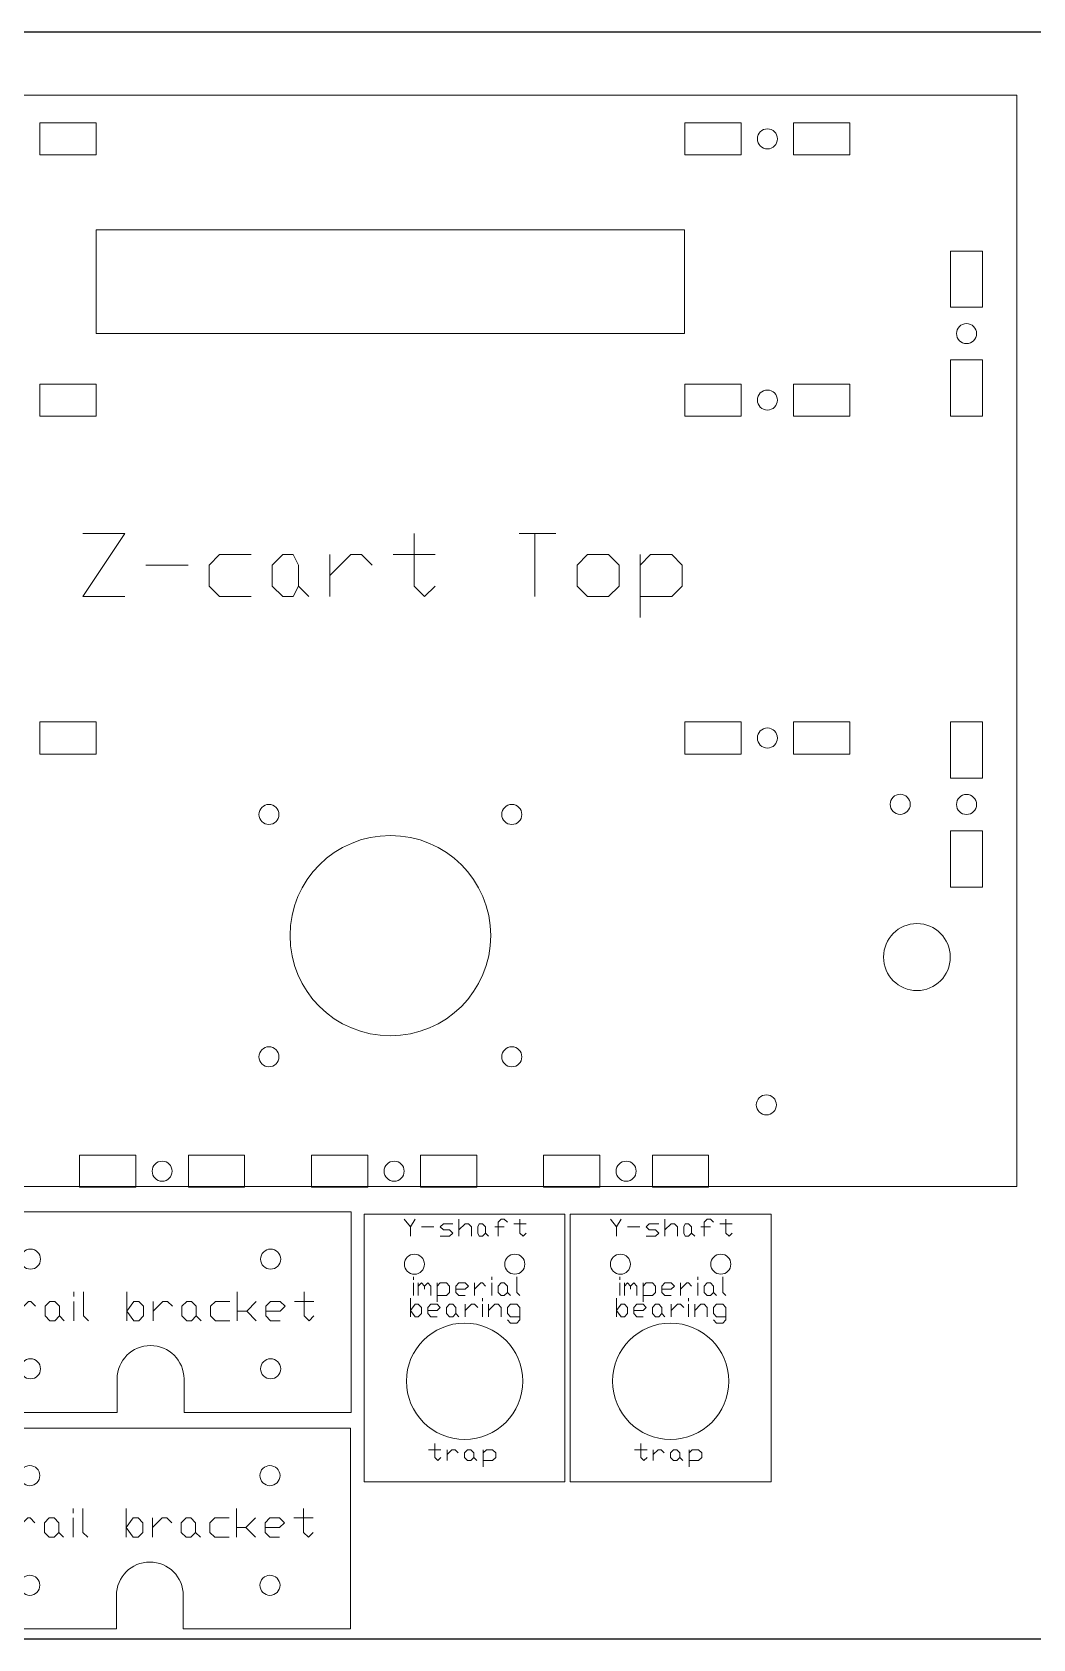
# Model space of a CAD drawing. Header units: inches. Extents: x -12 to 12, y -6 to 6.
# Drawn here: x -0.07 to 7.4, y -6 to 6 of the extents above; entities that cross this region are included whole.
import ezdxf

# ---------------------------------------------------------------- set-up
doc = ezdxf.new("R2010")
doc.units = ezdxf.units.IN
doc.layers.get('0').update_dxf_attribs({"linetype": 'CONTINUOUS', "lineweight": 25, "true_color": 0x000000})
doc.layers.add('CUT_SHEET_4', color=179, linetype='CONTINUOUS', true_color=0x131326)

# ---------------------------------------------------------------- blocks, each defined once
blk = doc.blocks.new('BORDER')
for p, q in [((24, 0), (0, 0)), ((0, -12), (24, -12))]:
    blk.add_line(p, q)
blk = doc.blocks.new('y_rail_bracket_1')
at = {"layer": 'CUT_SHEET_4', "color": 3, "lineweight": 15, "true_color": 0x00ff00}
for p, q in [((2.998, 0), (0, 0)), ((0, 0), (0, -1.499)), ((2.998, -1.499), (2.998, 0)), ((1.249, -1.499), (1.249, -1.249)), ((1.749, -1.249), (1.749, -1.499)), ((0, -1.499), (1.249, -1.499)), ((1.749, -1.499), (2.998, -1.499))]:
    blk.add_line(p, q, dxfattribs=at)
at = {"layer": 'CUT_SHEET_4', "color": 1, "lineweight": 15, "true_color": 0xff0000}
for p, q in [((0.527, -0.354), (0.527, -0.354)), ((2.321, -0.354), (2.321, -0.354))]:
    blk.add_line(p, q, dxfattribs=at)
at = {"layer": 'CUT_SHEET_4', "color": 7, "lineweight": 15, "true_color": 0xffffff}
for p, q in [((0.085, -0.599), (0.157, -0.706)), ((0.157, -0.706), (0.228, -0.599)), ((0.927, -0.634), (0.927, -0.599)), ((0.999, -0.599), (0.999, -0.778)), ((1.321, -0.814), (1.321, -0.599)), ((2.145, -0.814), (2.145, -0.599)), ((2.647, -0.599), (2.647, -0.778)), ((0.157, -0.706), (0.157, -0.814)), ((0.3, -0.706), (0.443, -0.706)), ((0.515, -0.742), (0.587, -0.67)), ((0.515, -0.814), (0.515, -0.67)), ((0.587, -0.67), (0.605, -0.67)), ((0.605, -0.67), (0.641, -0.706)), ((0.712, -0.706), (0.748, -0.67)), ((0.712, -0.778), (0.712, -0.706)), ((0.748, -0.67), (0.784, -0.67)), ((0.784, -0.67), (0.82, -0.706)), ((0.82, -0.706), (0.82, -0.778)), ((0.927, -0.814), (0.927, -0.67)), ((1.321, -0.742), (1.375, -0.67)), ((1.375, -0.67), (1.411, -0.67)), ((1.411, -0.67), (1.447, -0.706)), ((1.447, -0.706), (1.447, -0.778)), ((1.518, -0.742), (1.59, -0.67)), ((1.518, -0.814), (1.518, -0.67)), ((1.59, -0.67), (1.626, -0.67)), ((1.626, -0.67), (1.662, -0.706)), ((1.733, -0.706), (1.769, -0.67)), ((1.733, -0.778), (1.733, -0.706)), ((1.769, -0.67), (1.805, -0.67)), ((1.805, -0.67), (1.841, -0.706)), ((1.841, -0.706), (1.841, -0.778)), ((1.984, -0.67), (1.948, -0.706)), ((1.948, -0.706), (1.948, -0.778)), ((2.092, -0.67), (1.984, -0.67)), ((2.217, -0.742), (2.289, -0.67)), ((2.396, -0.67), (2.36, -0.706)), ((2.36, -0.706), (2.36, -0.778)), ((2.468, -0.67), (2.396, -0.67)), ((2.504, -0.706), (2.468, -0.67)), ((2.468, -0.742), (2.504, -0.706)), ((2.575, -0.67), (2.719, -0.67)), ((0.748, -0.814), (0.712, -0.778)), ((0.784, -0.814), (0.748, -0.814)), ((0.82, -0.778), (0.784, -0.814)), ((0.82, -0.778), (0.855, -0.814)), ((0.999, -0.778), (1.035, -0.814)), ((1.375, -0.814), (1.321, -0.742)), ((1.411, -0.814), (1.375, -0.814)), ((1.447, -0.778), (1.411, -0.814)), ((1.769, -0.814), (1.733, -0.778)), ((1.805, -0.814), (1.769, -0.814)), ((1.841, -0.778), (1.805, -0.814)), ((1.841, -0.778), (1.877, -0.814)), ((1.948, -0.778), (1.984, -0.814)), ((1.984, -0.814), (2.092, -0.814)), ((2.145, -0.742), (2.217, -0.742)), ((2.217, -0.742), (2.289, -0.814)), ((2.36, -0.742), (2.468, -0.742)), ((2.36, -0.778), (2.396, -0.814)), ((2.396, -0.814), (2.468, -0.814)), ((2.647, -0.778), (2.683, -0.814)), ((2.683, -0.814), (2.719, -0.778))]:
    blk.add_line(p, q, dxfattribs=at)
at = {"layer": 'CUT_SHEET_4', "color": 1, "lineweight": 15, "true_color": 0xff0000}
for points in [[(0.602, -0.279), (0.561, -0.279), (0.527, -0.312), (0.527, -0.354)], [(0.527, -0.354), (0.527, -0.395), (0.561, -0.429), (0.602, -0.429)], [(0.677, -0.354), (0.677, -0.312), (0.644, -0.279), (0.602, -0.279)], [(0.602, -0.429), (0.644, -0.429), (0.677, -0.395), (0.677, -0.354)], [(2.396, -0.279), (2.355, -0.279), (2.321, -0.312), (2.321, -0.354)], [(2.321, -0.354), (2.321, -0.395), (2.355, -0.429), (2.396, -0.429)], [(2.471, -0.354), (2.471, -0.312), (2.437, -0.279), (2.396, -0.279)], [(2.396, -0.429), (2.437, -0.429), (2.471, -0.395), (2.471, -0.354)], [(0.602, -1.098), (0.561, -1.098), (0.527, -1.132), (0.527, -1.173)], [(0.527, -1.173), (0.527, -1.214), (0.561, -1.248), (0.602, -1.248)], [(0.677, -1.173), (0.677, -1.132), (0.644, -1.098), (0.602, -1.098)], [(0.602, -1.248), (0.644, -1.248), (0.677, -1.214), (0.677, -1.173)], [(2.396, -1.098), (2.355, -1.098), (2.321, -1.132), (2.321, -1.173)], [(2.321, -1.173), (2.321, -1.214), (2.355, -1.248), (2.396, -1.248)], [(2.471, -1.173), (2.471, -1.132), (2.437, -1.098), (2.396, -1.098)], [(2.396, -1.248), (2.437, -1.248), (2.471, -1.214), (2.471, -1.173)]]:
    blk.add_open_spline(points, degree=3, dxfattribs=at)
at = {"layer": 'CUT_SHEET_4', "color": 3, "lineweight": 15, "true_color": 0x00ff00}
for points in [[(1.499, -0.999), (1.361, -0.999), (1.249, -1.111), (1.249, -1.249)], [(1.749, -1.249), (1.749, -1.111), (1.637, -0.999), (1.499, -0.999)]]:
    blk.add_open_spline(points, degree=3, dxfattribs=at)
blk = doc.blocks.new('y_rail_block_2')
at = {"layer": 'CUT_SHEET_4', "color": 3, "lineweight": 15, "true_color": 0x00ff00}
for p, q in [((2.998, 0), (0, 0)), ((0, 0), (0, -1.499)), ((2.998, -1.499), (2.998, 0)), ((1.249, -1.499), (1.249, -1.249)), ((1.749, -1.249), (1.749, -1.499)), ((0, -1.499), (1.249, -1.499)), ((1.749, -1.499), (2.998, -1.499))]:
    blk.add_line(p, q, dxfattribs=at)
at = {"layer": 'CUT_SHEET_4', "color": 1, "lineweight": 15, "true_color": 0xff0000}
for p, q in [((0.527, -0.354), (0.527, -0.354)), ((2.321, -0.354), (2.321, -0.354)), ((0.527, -1.173), (0.527, -1.173)), ((2.321, -1.173), (2.321, -1.173))]:
    blk.add_line(p, q, dxfattribs=at)
at = {"layer": 'CUT_SHEET_4', "color": 7, "lineweight": 15, "true_color": 0xffffff}
for p, q in [((0.085, -0.599), (0.157, -0.706)), ((0.157, -0.706), (0.228, -0.599)), ((0.927, -0.634), (0.927, -0.599)), ((0.999, -0.599), (0.999, -0.778)), ((1.321, -0.814), (1.321, -0.599)), ((2.145, -0.814), (2.145, -0.599)), ((2.647, -0.599), (2.647, -0.778)), ((0.157, -0.706), (0.157, -0.814)), ((0.3, -0.706), (0.443, -0.706)), ((0.515, -0.742), (0.587, -0.67)), ((0.515, -0.814), (0.515, -0.67)), ((0.587, -0.67), (0.605, -0.67)), ((0.605, -0.67), (0.64, -0.706)), ((0.712, -0.706), (0.748, -0.67)), ((0.712, -0.778), (0.712, -0.706)), ((0.748, -0.67), (0.784, -0.67)), ((0.784, -0.67), (0.82, -0.706)), ((0.82, -0.706), (0.82, -0.778)), ((0.927, -0.814), (0.927, -0.67)), ((1.321, -0.742), (1.375, -0.67)), ((1.375, -0.67), (1.411, -0.67)), ((1.411, -0.67), (1.447, -0.706)), ((1.447, -0.706), (1.447, -0.778)), ((1.518, -0.742), (1.59, -0.67)), ((1.518, -0.814), (1.518, -0.67)), ((1.59, -0.67), (1.626, -0.67)), ((1.626, -0.67), (1.662, -0.706)), ((1.733, -0.706), (1.769, -0.67)), ((1.733, -0.778), (1.733, -0.706)), ((1.769, -0.67), (1.805, -0.67)), ((1.805, -0.67), (1.841, -0.706)), ((1.841, -0.706), (1.841, -0.778)), ((1.984, -0.67), (1.948, -0.706)), ((1.948, -0.706), (1.948, -0.778)), ((2.092, -0.67), (1.984, -0.67)), ((2.217, -0.742), (2.289, -0.67)), ((2.396, -0.67), (2.36, -0.706)), ((2.36, -0.706), (2.36, -0.778)), ((2.468, -0.67), (2.396, -0.67)), ((2.504, -0.706), (2.468, -0.67)), ((2.468, -0.742), (2.504, -0.706)), ((2.575, -0.67), (2.719, -0.67)), ((0.748, -0.814), (0.712, -0.778)), ((0.784, -0.814), (0.748, -0.814)), ((0.82, -0.778), (0.784, -0.814)), ((0.82, -0.778), (0.855, -0.814)), ((0.999, -0.778), (1.035, -0.814)), ((1.375, -0.814), (1.321, -0.742)), ((1.411, -0.814), (1.375, -0.814)), ((1.447, -0.778), (1.411, -0.814)), ((1.769, -0.814), (1.733, -0.778)), ((1.805, -0.814), (1.769, -0.814)), ((1.841, -0.778), (1.805, -0.814)), ((1.841, -0.778), (1.877, -0.814)), ((1.948, -0.778), (1.984, -0.814)), ((1.984, -0.814), (2.092, -0.814)), ((2.145, -0.742), (2.217, -0.742)), ((2.217, -0.742), (2.289, -0.814)), ((2.36, -0.742), (2.468, -0.742)), ((2.36, -0.778), (2.396, -0.814)), ((2.396, -0.814), (2.468, -0.814)), ((2.647, -0.778), (2.683, -0.814)), ((2.683, -0.814), (2.719, -0.778))]:
    blk.add_line(p, q, dxfattribs=at)
at = {"layer": 'CUT_SHEET_4', "color": 1, "lineweight": 15, "true_color": 0xff0000}
for points in [[(0.602, -0.279), (0.561, -0.279), (0.527, -0.312), (0.527, -0.354)], [(0.527, -0.354), (0.527, -0.395), (0.561, -0.429), (0.602, -0.429)], [(0.677, -0.354), (0.677, -0.312), (0.644, -0.279), (0.602, -0.279)], [(0.602, -0.429), (0.644, -0.429), (0.677, -0.395), (0.677, -0.354)], [(2.396, -0.279), (2.355, -0.279), (2.321, -0.312), (2.321, -0.354)], [(2.321, -0.354), (2.321, -0.395), (2.355, -0.429), (2.396, -0.429)], [(2.471, -0.354), (2.471, -0.312), (2.437, -0.279), (2.396, -0.279)], [(2.396, -0.429), (2.437, -0.429), (2.471, -0.395), (2.471, -0.354)], [(0.602, -1.098), (0.561, -1.098), (0.527, -1.132), (0.527, -1.173)], [(0.527, -1.173), (0.527, -1.214), (0.561, -1.248), (0.602, -1.248)], [(0.677, -1.173), (0.677, -1.132), (0.644, -1.098), (0.602, -1.098)], [(0.602, -1.248), (0.644, -1.248), (0.677, -1.214), (0.677, -1.173)], [(2.396, -1.098), (2.355, -1.098), (2.321, -1.132), (2.321, -1.173)], [(2.321, -1.173), (2.321, -1.214), (2.355, -1.248), (2.396, -1.248)], [(2.471, -1.173), (2.471, -1.132), (2.437, -1.098), (2.396, -1.098)], [(2.396, -1.248), (2.437, -1.248), (2.471, -1.214), (2.471, -1.173)]]:
    blk.add_open_spline(points, degree=3, dxfattribs=at)
at = {"layer": 'CUT_SHEET_4', "color": 3, "lineweight": 15, "true_color": 0x00ff00}
for points in [[(1.499, -0.999), (1.361, -0.999), (1.249, -1.111), (1.249, -1.249)], [(1.749, -1.249), (1.749, -1.111), (1.637, -0.999), (1.499, -0.999)]]:
    blk.add_open_spline(points, degree=3, dxfattribs=at)

msp = doc.modelspace()

# ---------------------------------------------------------------- linework, layer by layer
at = {"layer": 'CUT_SHEET_4', "color": 3, "lineweight": 15, "true_color": 0x00ff00}
for p, q in [((7.28, 5.528), (-2.075, 5.528)), ((7.28, -2.381), (7.28, 5.528)), ((7.28, -2.622), (7.28, -2.381)), ((-2.075, -2.622), (7.28, -2.622)), ((2.407, -2.827), (3.906, -2.827)), ((2.407, -4.826), (2.407, -2.827)), ((3.906, -2.827), (3.906, -4.826)), ((3.946, -2.827), (5.445, -2.827)), ((3.946, -4.826), (3.946, -2.827)), ((5.445, -2.827), (5.445, -4.826)), ((3.906, -4.826), (2.407, -4.826)), ((5.445, -4.826), (3.946, -4.826))]:
    msp.add_line(p, q, dxfattribs=at)
at = {"layer": 'CUT_SHEET_4', "color": 1, "lineweight": 15, "true_color": 0xff0000}
for p, q in [((-0.016, 5.323), (0.404, 5.323)), ((-0.016, 5.083), (-0.016, 5.323)), ((0.404, 5.323), (0.404, 5.083)), ((5.221, 5.323), (4.801, 5.323)), ((4.801, 5.323), (4.801, 5.083)), ((5.221, 5.083), (5.221, 5.323)), ((6.034, 5.323), (5.614, 5.323)), ((5.614, 5.323), (5.614, 5.083)), ((6.034, 5.083), (6.034, 5.323)), ((0.404, 5.083), (-0.016, 5.083)), ((4.801, 5.083), (5.221, 5.083)), ((5.614, 5.083), (6.034, 5.083)), ((0.404, 3.748), (0.404, 4.523)), ((0.404, 4.523), (4.8, 4.523)), ((4.8, 4.523), (4.8, 3.748)), ((7.025, 4.365), (6.785, 4.365)), ((6.785, 4.365), (6.785, 3.945)), ((7.025, 3.945), (7.025, 4.365)), ((6.785, 3.945), (7.025, 3.945)), ((4.8, 3.748), (0.404, 3.748)), ((7.025, 3.552), (6.785, 3.552)), ((6.785, 3.552), (6.785, 3.132)), ((7.025, 3.132), (7.025, 3.552)), ((-0.016, 3.372), (0.404, 3.372)), ((-0.016, 3.132), (-0.016, 3.372)), ((0.404, 3.372), (0.404, 3.132)), ((5.221, 3.372), (4.801, 3.372)), ((4.801, 3.372), (4.801, 3.132)), ((5.221, 3.132), (5.221, 3.372)), ((6.034, 3.372), (5.614, 3.372)), ((5.614, 3.372), (5.614, 3.132)), ((6.034, 3.132), (6.034, 3.372)), ((0.404, 3.132), (-0.016, 3.132)), ((4.801, 3.132), (5.221, 3.132)), ((5.614, 3.132), (6.034, 3.132)), ((6.785, 3.132), (7.025, 3.132)), ((-0.016, 0.848), (0.404, 0.848)), ((-0.016, 0.608), (-0.016, 0.848)), ((0.404, 0.848), (0.404, 0.608)), ((5.221, 0.848), (4.801, 0.848)), ((4.801, 0.848), (4.801, 0.608)), ((5.221, 0.608), (5.221, 0.848)), ((6.034, 0.848), (5.614, 0.848)), ((5.614, 0.848), (5.614, 0.608)), ((6.034, 0.608), (6.034, 0.848)), ((7.025, 0.848), (6.785, 0.848)), ((6.785, 0.848), (6.785, 0.428)), ((7.025, 0.428), (7.025, 0.848)), ((0.404, 0.608), (-0.016, 0.608)), ((4.801, 0.608), (5.221, 0.608)), ((5.614, 0.608), (6.034, 0.608)), ((6.785, 0.428), (7.025, 0.428)), ((1.77, 0.157), (1.77, 0.157)), ((3.434, 0.157), (3.434, 0.157)), ((6.41, 0.158), (6.41, 0.158)), ((6.485, 0.233), (6.485, 0.233)), ((7.025, 0.035), (6.785, 0.035)), ((6.785, 0.035), (6.785, -0.385)), ((7.025, -0.385), (7.025, 0.035)), ((6.785, -0.385), (7.025, -0.385)), ((0.281, -2.387), (0.701, -2.387)), ((0.281, -2.627), (0.281, -2.387)), ((0.701, -2.387), (0.701, -2.627)), ((1.094, -2.387), (1.514, -2.387)), ((1.094, -2.627), (1.094, -2.387)), ((1.514, -2.387), (1.514, -2.627)), ((2.014, -2.387), (2.433, -2.387)), ((2.014, -2.627), (2.014, -2.387)), ((2.433, -2.387), (2.433, -2.627)), ((2.827, -2.387), (3.247, -2.387)), ((2.827, -2.627), (2.827, -2.387)), ((3.247, -2.387), (3.247, -2.627)), ((3.746, -2.387), (4.166, -2.387)), ((3.746, -2.627), (3.746, -2.387)), ((4.166, -2.387), (4.166, -2.627)), ((4.56, -2.387), (4.979, -2.387)), ((4.56, -2.627), (4.56, -2.387)), ((4.979, -2.387), (4.979, -2.627)), ((0.701, -2.627), (0.281, -2.627)), ((1.514, -2.627), (1.094, -2.627)), ((2.433, -2.627), (2.014, -2.627)), ((3.247, -2.627), (2.827, -2.627)), ((4.166, -2.627), (3.746, -2.627)), ((4.979, -2.627), (4.56, -2.627)), ((2.707, -3.202), (2.707, -3.202)), ((4.246, -3.202), (4.246, -3.202)), ((5.07, -3.127), (5.07, -3.127)), ((4.32, -3.277), (4.32, -3.277)), ((3.157, -3.642), (3.157, -3.642)), ((3.591, -4.076), (3.591, -4.076)), ((5.129, -4.076), (5.129, -4.076)), ((4.695, -4.51), (4.695, -4.51))]:
    msp.add_line(p, q, dxfattribs=at)
at = {"layer": 'CUT_SHEET_4', "color": 7, "lineweight": 15, "true_color": 0xffffff}
for p, q in [((0.306, 2.256), (0.62, 2.256)), ((0.62, 2.256), (0.306, 1.785)), ((2.779, 2.256), (2.779, 1.863)), ((3.564, 2.256), (3.839, 2.256)), ((3.682, 2.256), (3.682, 1.785)), ((1.327, 2.099), (1.249, 2.02)), ((1.563, 2.099), (1.327, 2.099)), ((1.72, 2.02), (1.798, 2.099)), ((1.798, 2.099), (1.877, 2.099)), ((1.877, 2.099), (1.916, 2.02)), ((2.151, 1.942), (2.308, 2.099)), ((2.151, 1.785), (2.151, 2.099)), ((2.308, 2.099), (2.387, 2.099)), ((2.387, 2.099), (2.465, 2.02)), ((2.622, 2.099), (2.936, 2.099)), ((3.996, 2.02), (4.075, 2.099)), ((4.075, 2.099), (4.232, 2.099)), ((4.232, 2.099), (4.31, 2.02)), ((4.467, 2.02), (4.546, 2.099)), ((4.467, 1.628), (4.467, 2.099)), ((4.546, 2.099), (4.703, 2.099)), ((4.703, 2.099), (4.781, 2.02)), ((0.777, 2.02), (1.091, 2.02)), ((1.249, 2.02), (1.249, 1.863)), ((1.72, 1.863), (1.72, 2.02)), ((1.916, 2.02), (1.916, 1.863)), ((3.996, 1.863), (3.996, 2.02)), ((4.31, 2.02), (4.31, 1.863)), ((4.781, 2.02), (4.781, 1.863)), ((1.249, 1.863), (1.327, 1.785)), ((1.798, 1.785), (1.72, 1.863)), ((1.916, 1.863), (1.877, 1.785)), ((1.916, 1.863), (1.994, 1.785)), ((2.779, 1.863), (2.858, 1.785)), ((2.858, 1.785), (2.936, 1.863)), ((4.075, 1.785), (3.996, 1.863)), ((4.31, 1.863), (4.232, 1.785)), ((4.781, 1.863), (4.703, 1.785)), ((0.306, 1.785), (0.62, 1.785)), ((1.327, 1.785), (1.563, 1.785)), ((1.877, 1.785), (1.798, 1.785)), ((4.232, 1.785), (4.075, 1.785)), ((4.703, 1.785), (4.467, 1.785)), ((2.706, -2.865), (2.753, -2.923)), ((2.753, -2.923), (2.788, -2.865)), ((3.114, -2.993), (3.114, -2.865)), ((3.43, -2.865), (3.406, -2.888)), ((3.453, -2.865), (3.43, -2.865)), ((3.476, -2.888), (3.453, -2.865)), ((3.57, -2.865), (3.57, -2.97)), ((4.245, -2.865), (4.291, -2.923)), ((4.291, -2.923), (4.326, -2.865)), ((4.653, -2.993), (4.653, -2.865)), ((4.968, -2.865), (4.945, -2.888)), ((4.992, -2.865), (4.968, -2.865)), ((5.015, -2.888), (4.992, -2.865)), ((5.108, -2.865), (5.108, -2.97)), ((2.753, -2.923), (2.753, -2.993)), ((2.834, -2.923), (2.928, -2.923)), ((2.974, -2.923), (2.998, -2.9)), ((2.998, -2.946), (2.974, -2.923)), ((2.974, -2.993), (3.044, -2.993)), ((2.998, -2.9), (3.068, -2.9)), ((3.044, -2.946), (2.998, -2.946)), ((3.068, -2.97), (3.044, -2.946)), ((3.044, -2.993), (3.068, -2.97)), ((3.114, -2.946), (3.161, -2.9)), ((3.161, -2.9), (3.185, -2.9)), ((3.185, -2.9), (3.208, -2.923)), ((3.208, -2.923), (3.208, -2.993)), ((3.255, -2.923), (3.266, -2.9)), ((3.255, -2.97), (3.255, -2.923)), ((3.266, -2.993), (3.255, -2.97)), ((3.266, -2.9), (3.29, -2.9)), ((3.29, -2.993), (3.266, -2.993)), ((3.29, -2.9), (3.313, -2.923)), ((3.313, -2.97), (3.29, -2.993)), ((3.313, -2.923), (3.313, -2.97)), ((3.313, -2.97), (3.336, -2.993)), ((3.383, -2.923), (3.453, -2.923)), ((3.406, -2.888), (3.406, -2.993)), ((3.523, -2.9), (3.616, -2.9)), ((3.57, -2.97), (3.593, -2.993)), ((3.593, -2.993), (3.616, -2.97)), ((4.291, -2.923), (4.291, -2.993)), ((4.373, -2.923), (4.466, -2.923)), ((4.513, -2.923), (4.536, -2.9)), ((4.536, -2.946), (4.513, -2.923)), ((4.513, -2.993), (4.583, -2.993)), ((4.536, -2.9), (4.607, -2.9)), ((4.583, -2.946), (4.536, -2.946)), ((4.607, -2.97), (4.583, -2.946)), ((4.583, -2.993), (4.607, -2.97)), ((4.653, -2.946), (4.7, -2.9)), ((4.7, -2.9), (4.723, -2.9)), ((4.723, -2.9), (4.746, -2.923)), ((4.746, -2.923), (4.746, -2.993)), ((4.793, -2.923), (4.805, -2.9)), ((4.793, -2.97), (4.793, -2.923)), ((4.805, -2.993), (4.793, -2.97)), ((4.805, -2.9), (4.828, -2.9)), ((4.828, -2.993), (4.805, -2.993)), ((4.828, -2.9), (4.852, -2.923)), ((4.852, -2.97), (4.828, -2.993)), ((4.852, -2.923), (4.852, -2.97)), ((4.852, -2.97), (4.875, -2.993)), ((4.922, -2.923), (4.992, -2.923)), ((4.945, -2.888), (4.945, -2.993)), ((5.062, -2.9), (5.155, -2.9)), ((5.108, -2.97), (5.132, -2.993)), ((5.132, -2.993), (5.155, -2.97)), ((2.776, -3.319), (2.776, -3.296)), ((2.776, -3.436), (2.776, -3.342)), ((2.811, -3.366), (2.834, -3.342)), ((2.811, -3.436), (2.811, -3.342)), ((2.834, -3.342), (2.858, -3.366)), ((2.858, -3.366), (2.881, -3.342)), ((2.881, -3.342), (2.904, -3.366)), ((2.951, -3.366), (2.974, -3.342)), ((2.951, -3.482), (2.951, -3.342)), ((2.974, -3.342), (3.021, -3.342)), ((3.021, -3.342), (3.044, -3.366)), ((3.114, -3.342), (3.091, -3.366)), ((3.161, -3.342), (3.114, -3.342)), ((3.185, -3.366), (3.161, -3.342)), ((3.231, -3.389), (3.278, -3.342)), ((3.231, -3.436), (3.231, -3.342)), ((3.278, -3.342), (3.29, -3.342)), ((3.29, -3.342), (3.313, -3.366)), ((3.36, -3.319), (3.36, -3.296)), ((3.36, -3.436), (3.36, -3.342)), ((3.406, -3.366), (3.43, -3.342)), ((3.43, -3.342), (3.453, -3.342)), ((3.453, -3.342), (3.476, -3.366)), ((3.546, -3.296), (3.546, -3.412)), ((4.315, -3.319), (4.315, -3.296)), ((4.315, -3.436), (4.315, -3.342)), ((4.35, -3.366), (4.373, -3.342)), ((4.35, -3.436), (4.35, -3.342)), ((4.373, -3.342), (4.396, -3.366)), ((4.396, -3.366), (4.42, -3.342)), ((4.42, -3.342), (4.443, -3.366)), ((4.49, -3.366), (4.513, -3.342)), ((4.49, -3.482), (4.49, -3.342)), ((4.513, -3.342), (4.56, -3.342)), ((4.56, -3.342), (4.583, -3.366)), ((4.653, -3.342), (4.63, -3.366)), ((4.7, -3.342), (4.653, -3.342)), ((4.723, -3.366), (4.7, -3.342)), ((4.77, -3.389), (4.817, -3.342)), ((4.77, -3.436), (4.77, -3.342)), ((4.817, -3.342), (4.828, -3.342)), ((4.828, -3.342), (4.852, -3.366)), ((4.898, -3.319), (4.898, -3.296)), ((4.898, -3.436), (4.898, -3.342)), ((4.945, -3.366), (4.968, -3.342)), ((4.968, -3.342), (4.992, -3.342)), ((4.992, -3.342), (5.015, -3.366)), ((5.085, -3.296), (5.085, -3.412)), ((2.753, -3.595), (2.753, -3.455)), ((2.858, -3.366), (2.858, -3.389)), ((2.904, -3.366), (2.904, -3.436)), ((3.021, -3.436), (2.951, -3.436)), ((3.044, -3.412), (3.021, -3.436)), ((3.044, -3.366), (3.044, -3.412)), ((3.091, -3.366), (3.091, -3.412)), ((3.091, -3.389), (3.161, -3.389)), ((3.091, -3.412), (3.114, -3.436)), ((3.114, -3.436), (3.161, -3.436)), ((3.161, -3.389), (3.185, -3.366)), ((3.29, -3.478), (3.29, -3.455)), ((3.406, -3.412), (3.406, -3.366)), ((3.43, -3.436), (3.406, -3.412)), ((3.453, -3.436), (3.43, -3.436)), ((3.476, -3.412), (3.453, -3.436)), ((3.476, -3.366), (3.476, -3.412)), ((3.476, -3.412), (3.5, -3.436)), ((3.546, -3.412), (3.57, -3.436)), ((4.291, -3.595), (4.291, -3.455)), ((4.396, -3.366), (4.396, -3.389)), ((4.443, -3.366), (4.443, -3.436)), ((4.56, -3.436), (4.49, -3.436)), ((4.583, -3.412), (4.56, -3.436)), ((4.583, -3.366), (4.583, -3.412)), ((4.63, -3.366), (4.63, -3.412)), ((4.63, -3.389), (4.7, -3.389)), ((4.63, -3.412), (4.653, -3.436)), ((4.653, -3.436), (4.7, -3.436)), ((4.7, -3.389), (4.723, -3.366)), ((4.828, -3.478), (4.828, -3.455)), ((4.945, -3.412), (4.945, -3.366)), ((4.968, -3.436), (4.945, -3.412)), ((4.992, -3.436), (4.968, -3.436)), ((5.015, -3.412), (4.992, -3.436)), ((5.015, -3.366), (5.015, -3.412)), ((5.015, -3.412), (5.038, -3.436)), ((5.085, -3.412), (5.108, -3.436)), ((2.753, -3.548), (2.788, -3.501)), ((2.788, -3.595), (2.753, -3.548)), ((2.788, -3.501), (2.811, -3.501)), ((2.811, -3.595), (2.788, -3.595)), ((2.811, -3.501), (2.834, -3.525)), ((2.834, -3.571), (2.811, -3.595)), ((2.834, -3.525), (2.834, -3.571)), ((2.904, -3.501), (2.881, -3.525)), ((2.881, -3.525), (2.881, -3.571)), ((2.881, -3.548), (2.951, -3.548)), ((2.881, -3.571), (2.904, -3.595)), ((2.951, -3.501), (2.904, -3.501)), ((2.904, -3.595), (2.951, -3.595)), ((2.974, -3.525), (2.951, -3.501)), ((2.951, -3.548), (2.974, -3.525)), ((3.021, -3.525), (3.044, -3.501)), ((3.021, -3.571), (3.021, -3.525)), ((3.044, -3.595), (3.021, -3.571)), ((3.044, -3.501), (3.068, -3.501)), ((3.068, -3.595), (3.044, -3.595)), ((3.068, -3.501), (3.091, -3.525)), ((3.091, -3.571), (3.068, -3.595)), ((3.091, -3.525), (3.091, -3.571)), ((3.091, -3.571), (3.114, -3.595)), ((3.161, -3.548), (3.208, -3.501)), ((3.161, -3.595), (3.161, -3.501)), ((3.208, -3.501), (3.231, -3.501)), ((3.231, -3.501), (3.255, -3.525)), ((3.29, -3.595), (3.29, -3.501)), ((3.336, -3.548), (3.383, -3.501)), ((3.336, -3.595), (3.336, -3.501)), ((3.383, -3.501), (3.406, -3.501)), ((3.406, -3.501), (3.43, -3.525)), ((3.43, -3.525), (3.43, -3.595)), ((3.499, -3.501), (3.476, -3.525)), ((3.476, -3.525), (3.476, -3.571)), ((3.476, -3.571), (3.499, -3.595)), ((3.546, -3.501), (3.499, -3.501)), ((3.499, -3.595), (3.57, -3.595)), ((3.57, -3.525), (3.546, -3.501)), ((3.57, -3.618), (3.57, -3.525)), ((4.291, -3.548), (4.326, -3.501)), ((4.326, -3.595), (4.291, -3.548)), ((4.326, -3.501), (4.35, -3.501)), ((4.35, -3.595), (4.326, -3.595)), ((4.35, -3.501), (4.373, -3.525)), ((4.373, -3.571), (4.35, -3.595)), ((4.373, -3.525), (4.373, -3.571)), ((4.443, -3.501), (4.42, -3.525)), ((4.42, -3.525), (4.42, -3.571)), ((4.42, -3.548), (4.49, -3.548)), ((4.42, -3.571), (4.443, -3.595)), ((4.49, -3.501), (4.443, -3.501)), ((4.443, -3.595), (4.49, -3.595)), ((4.513, -3.525), (4.49, -3.501)), ((4.49, -3.548), (4.513, -3.525)), ((4.56, -3.525), (4.583, -3.501)), ((4.56, -3.571), (4.56, -3.525)), ((4.583, -3.595), (4.56, -3.571)), ((4.583, -3.501), (4.606, -3.501)), ((4.606, -3.595), (4.583, -3.595)), ((4.606, -3.501), (4.63, -3.525)), ((4.63, -3.571), (4.606, -3.595)), ((4.63, -3.525), (4.63, -3.571)), ((4.63, -3.571), (4.653, -3.595)), ((4.7, -3.548), (4.746, -3.501)), ((4.7, -3.595), (4.7, -3.501)), ((4.746, -3.501), (4.77, -3.501)), ((4.77, -3.501), (4.793, -3.525)), ((4.828, -3.595), (4.828, -3.501)), ((4.875, -3.548), (4.922, -3.501)), ((4.875, -3.595), (4.875, -3.501)), ((4.922, -3.501), (4.945, -3.501)), ((4.945, -3.501), (4.968, -3.525)), ((4.968, -3.525), (4.968, -3.595)), ((5.038, -3.501), (5.015, -3.525)), ((5.015, -3.525), (5.015, -3.571)), ((5.015, -3.571), (5.038, -3.595)), ((5.085, -3.501), (5.038, -3.501)), ((5.038, -3.595), (5.108, -3.595)), ((5.108, -3.525), (5.085, -3.501)), ((5.108, -3.618), (5.108, -3.525)), ((3.476, -3.618), (3.499, -3.641)), ((3.499, -3.641), (3.546, -3.641)), ((3.546, -3.641), (3.57, -3.618)), ((5.015, -3.618), (5.038, -3.641)), ((5.038, -3.641), (5.085, -3.641)), ((5.085, -3.641), (5.108, -3.618)), ((2.934, -4.54), (2.934, -4.645)), ((4.472, -4.54), (4.472, -4.645)), ((2.887, -4.587), (2.98, -4.587)), ((2.934, -4.645), (2.957, -4.668)), ((2.957, -4.668), (2.98, -4.645)), ((3.027, -4.622), (3.062, -4.587)), ((3.027, -4.668), (3.027, -4.587)), ((3.062, -4.587), (3.085, -4.587)), ((3.085, -4.587), (3.109, -4.61)), ((3.155, -4.61), (3.179, -4.587)), ((3.155, -4.645), (3.155, -4.61)), ((3.179, -4.668), (3.155, -4.645)), ((3.179, -4.587), (3.202, -4.587)), ((3.202, -4.668), (3.179, -4.668)), ((3.202, -4.587), (3.225, -4.61)), ((3.225, -4.645), (3.202, -4.668)), ((3.225, -4.61), (3.225, -4.645)), ((3.225, -4.645), (3.249, -4.668)), ((3.295, -4.61), (3.319, -4.587)), ((3.295, -4.715), (3.295, -4.587)), ((3.365, -4.668), (3.295, -4.668)), ((3.319, -4.587), (3.365, -4.587)), ((3.365, -4.587), (3.389, -4.61)), ((3.389, -4.645), (3.365, -4.668)), ((3.389, -4.61), (3.389, -4.645)), ((4.426, -4.587), (4.519, -4.587)), ((4.472, -4.645), (4.496, -4.668)), ((4.496, -4.668), (4.519, -4.645)), ((4.566, -4.622), (4.601, -4.587)), ((4.566, -4.668), (4.566, -4.587)), ((4.601, -4.587), (4.624, -4.587)), ((4.624, -4.587), (4.647, -4.61)), ((4.694, -4.61), (4.717, -4.587)), ((4.694, -4.645), (4.694, -4.61)), ((4.717, -4.668), (4.694, -4.645)), ((4.717, -4.587), (4.741, -4.587)), ((4.741, -4.668), (4.717, -4.668)), ((4.741, -4.587), (4.764, -4.61)), ((4.764, -4.645), (4.741, -4.668)), ((4.764, -4.61), (4.764, -4.645)), ((4.764, -4.645), (4.787, -4.668)), ((4.834, -4.61), (4.857, -4.587)), ((4.834, -4.715), (4.834, -4.587)), ((4.904, -4.668), (4.834, -4.668)), ((4.857, -4.587), (4.904, -4.587)), ((4.904, -4.587), (4.927, -4.61)), ((4.927, -4.645), (4.904, -4.668)), ((4.927, -4.61), (4.927, -4.645))]:
    msp.add_line(p, q, dxfattribs=at)
at = {"layer": 'CUT_SHEET_4', "color": 1, "lineweight": 15, "true_color": 0xff0000}
for points, degree in [([(5.418, 5.278), (5.376, 5.278), (5.343, 5.244), (5.343, 5.203)], 3), ([(5.343, 5.203), (5.343, 5.161), (5.376, 5.128), (5.418, 5.128)], 3), ([(5.493, 5.203), (5.493, 5.244), (5.459, 5.278), (5.418, 5.278)], 3), ([(5.418, 5.128), (5.459, 5.128), (5.493, 5.161), (5.493, 5.203)], 3), ([(6.905, 3.823), (6.864, 3.823), (6.83, 3.79), (6.83, 3.748)], 3), ([(6.83, 3.748), (6.83, 3.707), (6.864, 3.674), (6.905, 3.674)], 3), ([(6.98, 3.748), (6.98, 3.79), (6.946, 3.823), (6.905, 3.823)], 3), ([(6.905, 3.674), (6.946, 3.674), (6.98, 3.707), (6.98, 3.748)], 3), ([(5.418, 3.327), (5.376, 3.327), (5.343, 3.293), (5.343, 3.252)], 3), ([(5.343, 3.252), (5.343, 3.211), (5.376, 3.177), (5.418, 3.177)], 3), ([(5.493, 3.252), (5.493, 3.293), (5.459, 3.327), (5.418, 3.327)], 3), ([(5.418, 3.177), (5.459, 3.177), (5.493, 3.211), (5.493, 3.252)], 3), ([(5.418, 0.803), (5.376, 0.803), (5.343, 0.77), (5.343, 0.728)], 3), ([(5.343, 0.728), (5.343, 0.687), (5.376, 0.653), (5.418, 0.653)], 3), ([(5.493, 0.728), (5.493, 0.77), (5.459, 0.803), (5.418, 0.803)], 3), ([(5.418, 0.653), (5.459, 0.653), (5.493, 0.687), (5.493, 0.728)], 3), ([(6.41, 0.308), (6.368, 0.308), (6.335, 0.274), (6.335, 0.233)], 3), ([(6.485, 0.233), (6.485, 0.274), (6.451, 0.308), (6.41, 0.308)], 3), ([(6.905, 0.307), (6.864, 0.307), (6.83, 0.273), (6.83, 0.232)], 3), ([(6.98, 0.232), (6.98, 0.273), (6.946, 0.307), (6.905, 0.307)], 3), ([(1.695, 0.232), (1.654, 0.232), (1.621, 0.198), (1.621, 0.157)], 3), ([(1.621, 0.157), (1.621, 0.116), (1.654, 0.082), (1.695, 0.082)], 3), ([(1.77, 0.157), (1.77, 0.198), (1.737, 0.232), (1.695, 0.232)], 3), ([(1.695, 0.232), (1.695, 0.232), (1.695, 0.232)], 2), ([(1.695, 0.082), (1.737, 0.082), (1.77, 0.116), (1.77, 0.157)], 3), ([(3.509, 0.232), (3.468, 0.232), (3.435, 0.198), (3.434, 0.157)], 3), ([(3.434, 0.157), (3.435, 0.116), (3.468, 0.082), (3.509, 0.082)], 3), ([(3.584, 0.157), (3.584, 0.198), (3.551, 0.232), (3.509, 0.232)], 3), ([(3.509, 0.082), (3.551, 0.082), (3.584, 0.116), (3.584, 0.157)], 3), ([(6.335, 0.233), (6.335, 0.191), (6.368, 0.158), (6.41, 0.158)], 3), ([(6.41, 0.158), (6.451, 0.158), (6.485, 0.191), (6.485, 0.233)], 3), ([(6.83, 0.232), (6.83, 0.19), (6.864, 0.157), (6.905, 0.157)], 3), ([(6.905, 0.157), (6.946, 0.157), (6.98, 0.19), (6.98, 0.232)], 3), ([(2.602, 0), (2.189, 0), (1.853, -0.334), (1.853, -0.748)], 3), ([(3.352, -0.748), (3.352, -0.334), (3.016, 0), (2.602, 0)], 3), ([(2.602, 0), (2.602, 0), (2.602, 0), (2.602, 0)], 3), ([(6.535, -0.658), (6.397, -0.658), (6.285, -0.77), (6.285, -0.908)], 3), ([(6.784, -0.908), (6.784, -0.77), (6.673, -0.658), (6.535, -0.658)], 3), ([(1.853, -0.748), (1.853, -1.161), (2.189, -1.496), (2.602, -1.496)], 3), ([(1.853, -0.748), (1.853, -0.748), (1.853, -0.748), (1.853, -0.748)], 3), ([(2.602, -1.496), (3.016, -1.496), (3.352, -1.161), (3.352, -0.748)], 3), ([(6.285, -0.908), (6.285, -1.046), (6.397, -1.158), (6.535, -1.158)], 3), ([(6.535, -1.158), (6.673, -1.158), (6.784, -1.046), (6.784, -0.908)], 3), ([(1.695, -1.578), (1.654, -1.578), (1.621, -1.612), (1.621, -1.653)], 3), ([(1.621, -1.653), (1.621, -1.694), (1.654, -1.728), (1.695, -1.728)], 3), ([(1.77, -1.653), (1.77, -1.611), (1.737, -1.578), (1.695, -1.578)], 3), ([(1.695, -1.728), (1.737, -1.728), (1.77, -1.694), (1.77, -1.653)], 3), ([(1.77, -1.653), (1.77, -1.653), (1.77, -1.653), (1.77, -1.653)], 3), ([(3.509, -1.578), (3.468, -1.578), (3.435, -1.612), (3.434, -1.653)], 3), ([(3.434, -1.653), (3.435, -1.694), (3.468, -1.728), (3.509, -1.728)], 3), ([(3.584, -1.653), (3.584, -1.612), (3.551, -1.578), (3.509, -1.578)], 3), ([(3.509, -1.728), (3.551, -1.728), (3.584, -1.694), (3.584, -1.653)], 3), ([(5.41, -1.937), (5.369, -1.937), (5.335, -1.971), (5.335, -2.012)], 3), ([(5.335, -2.012), (5.335, -2.053), (5.369, -2.087), (5.41, -2.087)], 3), ([(5.485, -2.012), (5.485, -1.971), (5.452, -1.937), (5.41, -1.937)], 3), ([(5.41, -2.087), (5.452, -2.087), (5.485, -2.053), (5.485, -2.012)], 3), ([(0.898, -2.432), (0.856, -2.432), (0.823, -2.466), (0.823, -2.507)], 3), ([(0.823, -2.507), (0.823, -2.549), (0.856, -2.582), (0.898, -2.582)], 3), ([(0.972, -2.507), (0.972, -2.466), (0.939, -2.432), (0.898, -2.432)], 3), ([(0.898, -2.582), (0.939, -2.582), (0.972, -2.549), (0.972, -2.507)], 3), ([(2.63, -2.432), (2.589, -2.432), (2.555, -2.466), (2.555, -2.507)], 3), ([(2.555, -2.507), (2.555, -2.549), (2.589, -2.582), (2.63, -2.582)], 3), ([(2.705, -2.507), (2.705, -2.466), (2.672, -2.432), (2.63, -2.432)], 3), ([(2.63, -2.582), (2.672, -2.582), (2.705, -2.549), (2.705, -2.507)], 3), ([(4.363, -2.432), (4.321, -2.432), (4.288, -2.466), (4.288, -2.507)], 3), ([(4.288, -2.507), (4.288, -2.549), (4.321, -2.582), (4.363, -2.582)], 3), ([(4.438, -2.507), (4.438, -2.466), (4.404, -2.432), (4.363, -2.432)], 3), ([(4.363, -2.582), (4.404, -2.582), (4.438, -2.549), (4.438, -2.507)], 3), ([(2.782, -3.127), (2.74, -3.127), (2.707, -3.16), (2.707, -3.202)], 3), ([(2.707, -3.202), (2.707, -3.243), (2.74, -3.277), (2.782, -3.277)], 3), ([(2.856, -3.202), (2.856, -3.16), (2.823, -3.127), (2.782, -3.127)], 3), ([(2.782, -3.277), (2.823, -3.277), (2.857, -3.243), (2.856, -3.202)], 3), ([(3.531, -3.127), (3.49, -3.127), (3.456, -3.16), (3.456, -3.202)], 3), ([(3.456, -3.202), (3.456, -3.202), (3.456, -3.202)], 2), ([(3.456, -3.202), (3.456, -3.243), (3.49, -3.276), (3.531, -3.276)], 3), ([(3.606, -3.202), (3.606, -3.16), (3.573, -3.127), (3.531, -3.127)], 3), ([(3.531, -3.276), (3.573, -3.276), (3.606, -3.243), (3.606, -3.202)], 3), ([(4.32, -3.127), (4.279, -3.127), (4.245, -3.16), (4.246, -3.202)], 3), ([(4.246, -3.202), (4.245, -3.243), (4.279, -3.277), (4.32, -3.277)], 3), ([(4.395, -3.202), (4.395, -3.16), (4.362, -3.127), (4.32, -3.127)], 3), ([(4.32, -3.277), (4.362, -3.277), (4.395, -3.243), (4.395, -3.202)], 3), ([(5.07, -3.127), (5.029, -3.127), (4.995, -3.16), (4.995, -3.202)], 3), ([(4.995, -3.202), (4.995, -3.202), (4.995, -3.202)], 2), ([(4.995, -3.202), (4.995, -3.243), (5.029, -3.276), (5.07, -3.276)], 3), ([(5.145, -3.202), (5.145, -3.16), (5.111, -3.127), (5.07, -3.127)], 3), ([(5.07, -3.276), (5.111, -3.276), (5.145, -3.243), (5.145, -3.202)], 3), ([(3.157, -3.642), (2.917, -3.642), (2.722, -3.836), (2.722, -4.076)], 3), ([(3.591, -4.076), (3.591, -3.836), (3.396, -3.642), (3.157, -3.642)], 3), ([(4.695, -3.642), (4.455, -3.642), (4.261, -3.836), (4.261, -4.076)], 3), ([(5.129, -4.076), (5.129, -3.836), (4.935, -3.642), (4.695, -3.642)], 3), ([(4.695, -3.642), (4.695, -3.642), (4.695, -3.642)], 2), ([(2.722, -4.076), (2.722, -4.316), (2.917, -4.51), (3.157, -4.51)], 3), ([(2.722, -4.076), (2.722, -4.076), (2.722, -4.076)], 2), ([(3.157, -4.51), (3.396, -4.51), (3.591, -4.316), (3.591, -4.076)], 3), ([(4.261, -4.076), (4.261, -4.316), (4.455, -4.51), (4.695, -4.51)], 3), ([(4.261, -4.076), (4.261, -4.076), (4.261, -4.076)], 2), ([(4.695, -4.51), (4.935, -4.51), (5.129, -4.316), (5.129, -4.076)], 3)]:
    msp.add_open_spline(points, degree=degree, dxfattribs=at)

# ---------------------------------------------------------------- block references
msp.add_blockref('BORDER', (-12, 6))
at = {"layer": 'CUT_SHEET_4'}
for name, p in [('y_rail_bracket_1', (-0.688, -2.81)), ('y_rail_block_2', (-0.693, -4.427))]:
    msp.add_blockref(name, p, dxfattribs=at)

doc.saveas('drawing.dxf')
